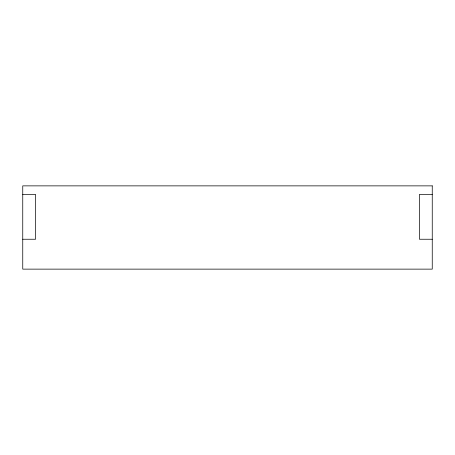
<?xml version="1.0" encoding="UTF-8"?>
<svg xmlns="http://www.w3.org/2000/svg" width="455" height="455" viewBox="0 0 455 455"><rect width="100%" height="100%" fill="white"/><g stroke="black" fill="none" stroke-linecap="round" stroke-linejoin="round"><path stroke-width="0.68" d="M22.75 194.404L35.558 194.404L35.558 239.245L22.75 239.245M432.25 194.404L419.442 194.404L419.442 239.245L432.25 239.245M432.25 185.868L22.75 185.868L22.75 269.132L432.25 269.132L432.25 185.868"/></g></svg>
